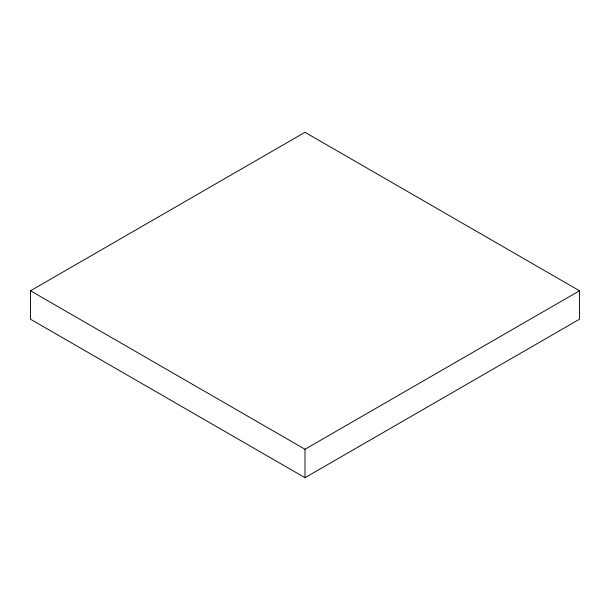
<?xml version="1.0" encoding="UTF-8"?>
<svg xmlns="http://www.w3.org/2000/svg" width="610" height="610" viewBox="0 0 610 610"><rect width="100%" height="100%" fill="white"/><g stroke="black" fill="none" stroke-linecap="round" stroke-linejoin="round"><path stroke-width="0.91" d="M30.5 290.779L305 132.301L579.5 290.779L579.5 319.221L305 477.699L30.5 319.221L30.5 290.779L305 449.265L579.5 290.779M305 449.265L305 477.699"/></g></svg>
